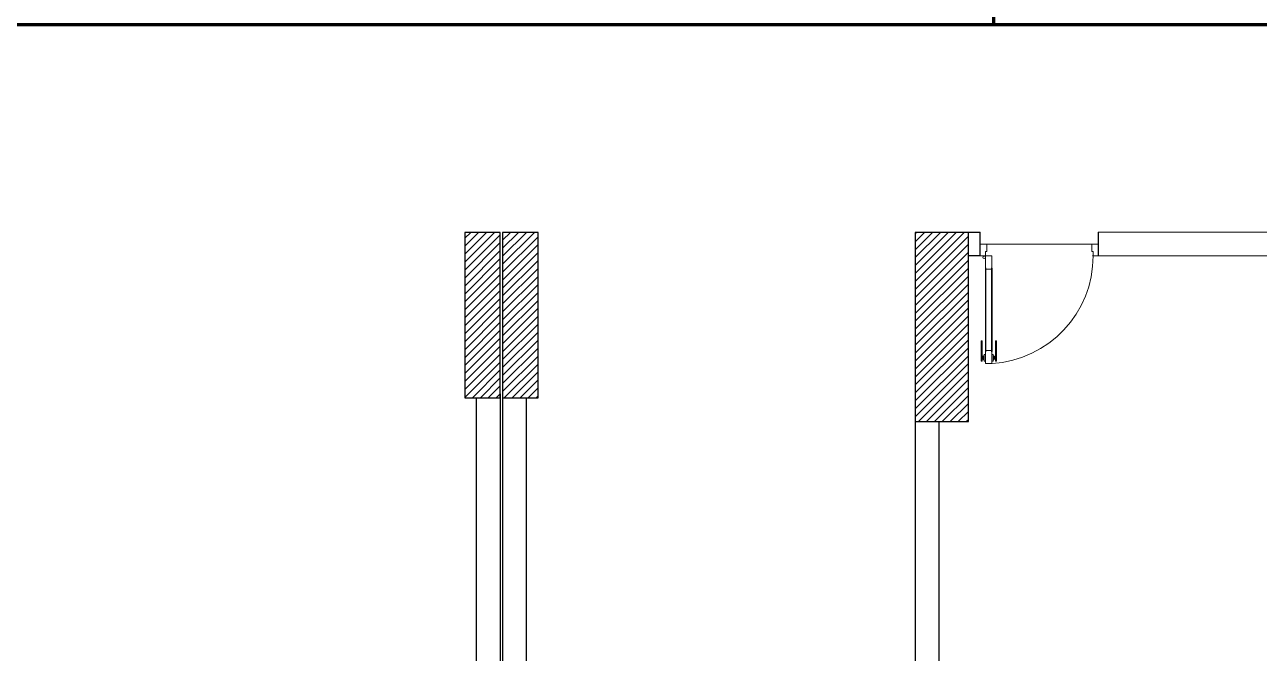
# Model space of a CAD drawing. Extents: x 800 to 995, y 398 to 804.
# Drawn here: x 891.55 to 902, y 782.65 to 787.97 of the extents above; entities that cross this region are included whole.
import ezdxf

# ---------------------------------------------------------------- set-up
doc = ezdxf.new("R2010")
doc.units = 0
doc.header["$MEASUREMENT"] = 0
for name, color, linetype, lineweight in [('Column', 6, 'CONTINUOUS', 25), ('DOOR', 30, 'CONTINUOUS', 9), ('hatch', 252, 'CONTINUOUS', 9), ('P-C-WATER', 5, 'CONTINUOUS', 70), ('Wall', 252, 'CONTINUOUS', 30)]:
    doc.layers.add(name, color=color, linetype=linetype, lineweight=lineweight)
pattern_1 = [(45, (1091.292394, 462.291326), (-0.0336759605, 0.0336759605), [])]

msp = doc.modelspace()

# ---------------------------------------------------------------- hatches: boundary and pattern name
at = {"layer": 'hatch'}
h = msp.add_hatch(dxfattribs=at)
h.set_pattern_fill('ANSI31', color=252, scale=0.015, style=0)
h.set_pattern_definition(pattern_1)
h.paths.add_polyline_path([(895.275, 784.813), (895.575, 784.813), (895.575, 786.213), (895.275, 786.213)])
h = msp.add_hatch(dxfattribs=at)
h.set_pattern_fill('ANSI31', color=252, scale=0.015, style=0)
h.set_pattern_definition(pattern_1)
h.paths.add_polyline_path([(895.595, 784.813), (895.895, 784.813), (895.895, 786.213), (895.595, 786.213)])
h = msp.add_hatch(dxfattribs=at)
h.set_pattern_fill('ANSI31', color=252, scale=0.015, style=0)
h.set_pattern_definition(pattern_1)
h.paths.add_polyline_path([(899.085, 784.613), (899.535, 784.613), (899.535, 786.213), (899.085, 786.213)])

# ---------------------------------------------------------------- linework, layer by layer
at = {"layer": 'Column', "color": 252}
for points in [[(895.275, 784.813), (895.575, 784.813), (895.575, 786.213), (895.275, 786.213)], [(895.595, 784.813), (895.895, 784.813), (895.895, 786.213), (895.595, 786.213)], [(899.085, 784.613), (899.535, 784.613), (899.535, 786.213), (899.085, 786.213)]]:
    msp.add_lwpolyline(points, close=True, dxfattribs=at)
at = {"layer": 'DOOR', "color": 251}
msp.add_line((899.691, 786.114), (900.58, 786.114), dxfattribs=at)
at = {"layer": 'DOOR', "color": 252}
for p, q in [((899.679, 785.908), (899.679, 785.208)), ((899.684, 785.208), (899.684, 785.908)), ((899.731, 785.208), (899.731, 785.908)), ((899.736, 785.908), (899.736, 785.208))]:
    msp.add_line(p, q, dxfattribs=at)
at = {"layer": 'DOOR', "color": 5}
for points in [[(899.635, 786.114), (899.635, 786.014), (899.68, 786.014), (899.68, 786.052), (899.691, 786.052), (899.691, 786.114)], [(900.635, 786.114), (900.635, 786.014), (900.591, 786.014), (900.591, 786.052), (900.58, 786.052), (900.58, 786.114)], [(899.684, 785.914), (899.684, 785.903), (899.731, 785.903), (899.731, 785.914), (899.735, 785.914), (899.735, 786.014), (899.735, 786.014), (899.68, 786.014), (899.68, 785.914)], [(899.684, 785.203), (899.684, 785.214), (899.731, 785.214), (899.731, 785.203), (899.735, 785.203), (899.735, 785.103), (899.735, 785.103), (899.68, 785.103), (899.68, 785.203)]]:
    msp.add_lwpolyline(points, close=True, dxfattribs=at)
for points in [[(899.684, 785.903), (899.684, 785.903, -1), (899.684, 785.913)], [(899.731, 785.903), (899.731, 785.903, 1), (899.731, 785.913)], [(899.684, 785.213), (899.684, 785.213, 1), (899.684, 785.203)], [(899.731, 785.213), (899.731, 785.213, -1), (899.731, 785.203)]]:
    msp.add_lwpolyline(points, format="xyb", close=True, dxfattribs=at)
at = {"layer": 'DOOR', "color": 1}
for points in [[(899.651, 785.297), (899.643, 785.297), (899.643, 785.125), (899.651, 785.125)], [(899.764, 785.297), (899.772, 785.297), (899.772, 785.125), (899.764, 785.125)], [(899.663, 785.143), (899.657, 785.143), (899.657, 785.163), (899.663, 785.163)], [(899.752, 785.143), (899.758, 785.143), (899.758, 785.163), (899.752, 785.163)]]:
    msp.add_lwpolyline(points, close=True, dxfattribs=at)
for points in [[(899.651, 785.143, 1), (899.657, 785.143), (899.657, 785.143), (899.657, 785.163), (899.657, 785.163, 1), (899.651, 785.163), (899.651, 785.163)], [(899.764, 785.143, -1), (899.758, 785.143), (899.758, 785.143), (899.758, 785.163), (899.758, 785.163, -1), (899.764, 785.163), (899.764, 785.163)]]:
    msp.add_lwpolyline(points, format="xyb", close=True, dxfattribs=at)
for points in [[(899.669, 785.17), (899.663, 785.17), (899.663, 785.136), (899.669, 785.136)], [(899.68, 785.18), (899.669, 785.18), (899.669, 785.125), (899.68, 785.125)], [(899.746, 785.17), (899.752, 785.17), (899.752, 785.136), (899.746, 785.136)]]:
    msp.add_lwpolyline(points, dxfattribs=at)
at = {"layer": 'DOOR', "color": 5}
msp.add_lwpolyline([(899.735, 785.18), (899.746, 785.18), (899.746, 785.125), (899.735, 785.125)], dxfattribs=at)
msp.add_circle((899.669, 786.003), 0.0111, dxfattribs=at)
at = {"layer": 'DOOR', "color": 252}
msp.add_arc((899.678, 786.014), 0.913, 273.6023, 0, dxfattribs=at)
at = {"layer": 'P-C-WATER', "linetype": 'Continuous'}
for p, q in [((899.747, 794.004), (899.747, 787.971)), ((914.188, 787.971), (870.959, 787.971))]:
    msp.add_line(p, q, dxfattribs=at)
at = {"layer": 'Wall', "color": 252, "linetype": 'Continuous'}
for p, q in [((899.635, 786.213), (899.535, 786.213)), ((899.635, 786.014), (899.635, 786.214)), ((903.885, 786.213), (900.635, 786.214)), ((900.635, 786.014), (900.635, 786.214)), ((899.635, 786.014), (899.535, 786.014)), ((903.685, 786.013), (900.585, 786.014)), ((895.373, 780.312), (895.373, 784.813)), ((895.575, 784.847), (895.575, 777.913)), ((895.595, 784.867), (895.595, 777.913)), ((895.795, 784.813), (895.795, 777.913)), ((899.085, 784.653), (899.085, 777.913)), ((899.285, 784.613), (899.285, 781.063))]:
    msp.add_line(p, q, dxfattribs=at)

doc.saveas('drawing.dxf')
